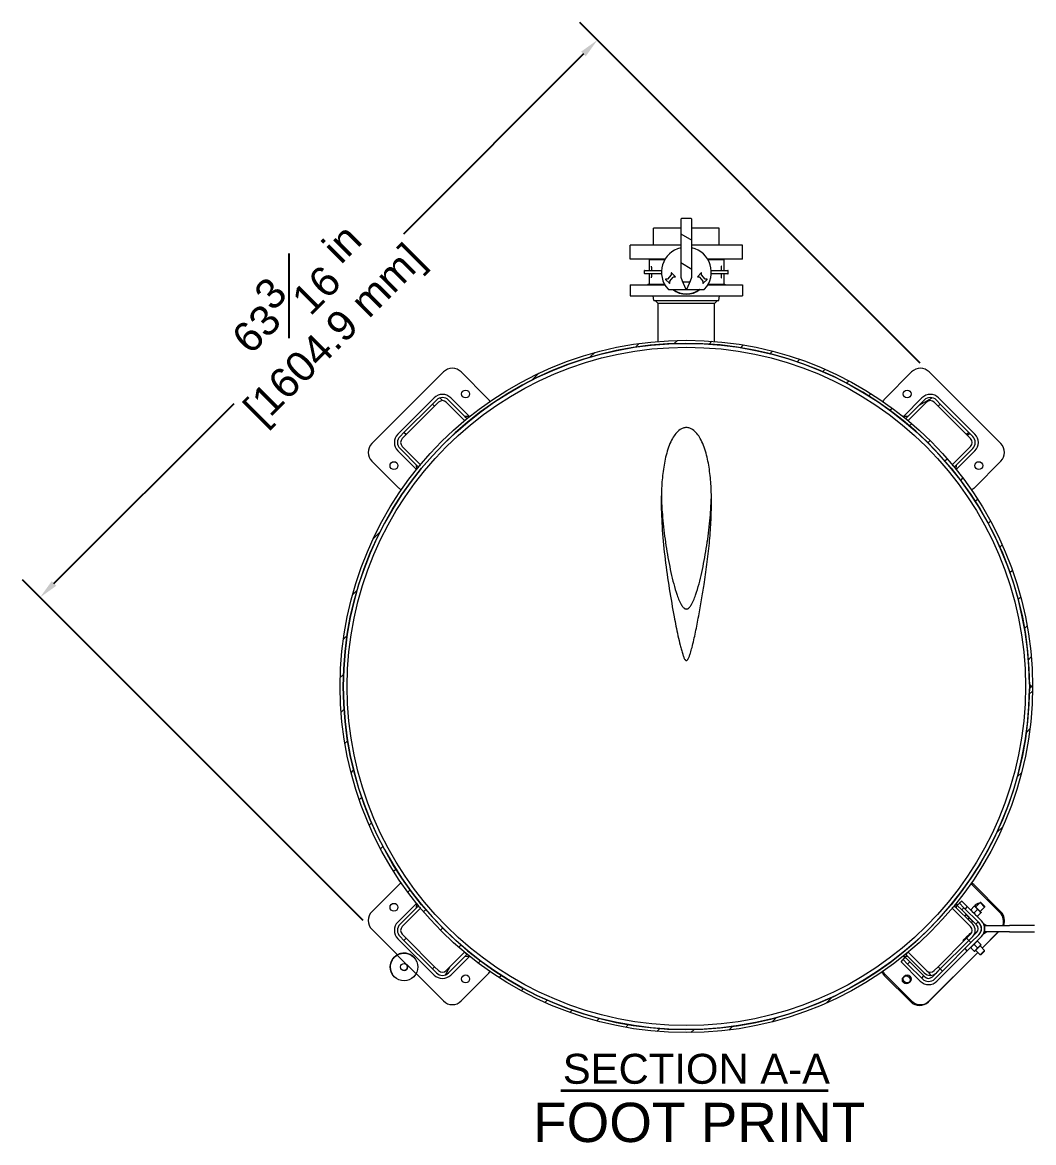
# Model space of a CAD drawing. Header units: inches. Extents: x 20 to 536, y 6 to 344.
# Drawn here: x 223.8 to 304.8, y 180.9 to 270.7 of the extents above; entities that cross this region are included whole.
import ezdxf

# ---------------------------------------------------------------- set-up
doc = ezdxf.new("R2010")
doc.units = ezdxf.units.IN
doc.header["$LTSCALE"] = 16
doc.header["$MEASUREMENT"] = 0
for name, color, linetype, lineweight in [('Dimension (ANSI)', 7, 'Continuous', 25), ('Hatch', 7, 'Continuous', 18), ('Symbol', 7, 'Continuous', 25), ('Visible', 7, 'Continuous', 18)]:
    doc.layers.add(name, color=color, linetype=linetype, lineweight=lineweight)
doc.styles.add('Standard D-E', font='arial.ttf')
doc.styles.add('Standard Large', font='arial.ttf')
doc.styles.add('Text Style242', font='arial.ttf')
doc.dimstyles.new('in [mm] D-E NeptuneBenson', dxfattribs={"dimscale": 16, "dimtxt": 0.15, "dimasz": 0.098425, "dimexe": 0.125, "dimexo": 0.063, "dimgap": 0.031496, "dimtad": 0, "dimtih": 1, "dimtoh": 1, "dimdec": 4, "dimrnd": 1e-08, "dimzin": 3, "dimdsep": 46, "dimlunit": 5, "dimtxsty": 'Standard D-E', "dimcen": 0.09, "dimdle": 0.393701, "dimclrd": 256, "dimclre": 256, "dimclrt": 256, "dimadec": 1, "dimazin": 1, "dimtfac": 1, "dimtofl": 0, "dimtmove": 0, "dimatfit": 3, "dimfxl": 1, "dimfrac": 1, "dimtolj": 1, "dimtzin": 4, "dimlwd": -1, "dimlwe": -1, "dimarcsym": 0})

# ---------------------------------------------------------------- blocks, each defined once
blk = doc.blocks.new('*D29')
at = {"layer": 'Defpoints', "color": 0, "transparency": 16777216}
for p in [(296.471, 242.647), (225.188, 224.571), (251.792, 197.967)]:
    blk.add_point(p, dxfattribs=at)
at = {"layer": 'Dimension (ANSI)', "transparency": 16777216}
for p, q in [((295.758, 243.359), (268.453, 270.664)), ((268.754, 268.137), (254.315, 253.698)), ((226.302, 225.684), (240.74, 240.123)), ((251.079, 198.68), (223.774, 225.985))]:
    blk.add_line(p, q, dxfattribs=at)
for points in [[(268.568, 268.322), (268.94, 267.951), (269.868, 269.25)], [(226.116, 225.87), (226.487, 225.499), (225.188, 224.571)]]:
    blk.add_solid(points, dxfattribs=at)
at = {"layer": 'Dimension (ANSI)', "transparency": 16777216, "char_height": 2.4, "attachment_point": 5, "rotation": 45, "style": 'Standard D-E'}
for s, insert in [('\\A1; 63{\\H1x;\\S3#16;} in', (245.423, 249.015)), ('\\A1;[1604.9 mm]', (248.972, 245.466))]:
    blk.add_mtext(s, dxfattribs=dict(at, insert=insert))

msp = doc.modelspace()

# ---------------------------------------------------------------- hatches: boundary and pattern name
at = {"layer": 'Hatch'}
h = msp.add_hatch(dxfattribs=at)
h.set_pattern_fill('ANSI31', color=256, scale=16, angle=105.0002, style=0)
edge = h.paths.add_edge_path()
edge.add_ellipse((276.61219, 254.81473), major_axis=(0, 0.12446), ratio=0.48209669, start_angle=0, end_angle=90)
edge.add_line((276.55219, 254.81473), (276.55219, 250.25773))
edge.add_ellipse((276.59219, 250.25773), major_axis=(0, -0.04), ratio=1, start_angle=270, end_angle=293.025492)
edge.add_line((276.55538, 250.24209), (276.67815, 249.95321))
edge.add_ellipse((276.71496, 249.96886), major_axis=(0.03743, -0.08806), ratio=0.41802966, start_angle=270, end_angle=349.9257988)
edge.add_line((276.74537, 249.87941), (277.25901, 249.87941))
edge.add_ellipse((277.28942, 249.96886), major_axis=(-0.03743, -0.08806), ratio=0.41802966, start_angle=10.0742012, end_angle=90)
edge.add_line((277.32623, 249.95321), (277.449, 250.24209))
edge.add_ellipse((277.41219, 250.25773), major_axis=(0.01565, 0.03681), ratio=1, start_angle=270, end_angle=293.025492)
edge.add_line((277.45219, 250.25773), (277.45219, 254.81473))
edge.add_ellipse((277.39219, 254.81473), major_axis=(0, 0.12446), ratio=0.48209669, start_angle=270, end_angle=360)
edge.add_line((277.39219, 254.93919), (276.61219, 254.93919))
h = msp.add_hatch(dxfattribs=at)
h.set_pattern_fill('ANSI31', color=256, scale=16, style=0)
edge = h.paths.add_edge_path()
edge.add_spline(control_points=[(304.50356, 217.62512), (304.53547, 217.59379), (304.5673, 217.56237), (304.63085, 217.49932), (304.66258, 217.46768), (304.69421, 217.43597)], knot_values=[-0.68216034, -0.68216034, -0.68216034, -0.68216034, -0.34137341, -0.34137341, 0, 0, 0, 0], degree=3, periodic=0)
edge.add_line((304.69421, 217.43597), (304.75421, 217.43597))
edge.add_ellipse((277.00219, 217.43596), major_axis=(0, 27.75202), ratio=1, start_angle=270, end_angle=308.7969739)
edge.add_ellipse((277.00219, 217.43596), major_axis=(-17.38838, 21.62912), ratio=1, start_angle=270, end_angle=270.5161423)
edge.add_ellipse((277.00219, 217.43596), major_axis=(-17.58252, 21.47161), ratio=1, start_angle=270, end_angle=281.3737575)
edge.add_ellipse((277.00219, 217.43596), major_axis=(-21.47161, 17.58252), ratio=1, start_angle=270, end_angle=270.5161423)
edge.add_ellipse((277.00219, 217.43596), major_axis=(-21.62912, 17.38838), ratio=1, start_angle=270, end_angle=347.5939579)
edge.add_ellipse((277.00219, 217.43596), major_axis=(-21.62912, -17.38838), ratio=1, start_angle=270, end_angle=270.5161423)
edge.add_ellipse((277.00219, 217.43596), major_axis=(-21.47161, -17.58252), ratio=1, start_angle=270, end_angle=281.3737575)
edge.add_ellipse((277.00219, 217.43596), major_axis=(-17.58252, -21.47161), ratio=1, start_angle=270, end_angle=270.5161423)
edge.add_ellipse((277.00219, 217.43596), major_axis=(-17.38838, -21.62912), ratio=1, start_angle=270, end_angle=347.5939579)
edge.add_ellipse((277.00219, 217.43596), major_axis=(17.38838, -21.62912), ratio=1, start_angle=270, end_angle=270.5161423)
edge.add_ellipse((277.00219, 217.43596), major_axis=(17.58252, -21.47161), ratio=1, start_angle=270, end_angle=281.3737575)
edge.add_ellipse((277.00219, 217.43596), major_axis=(21.47161, -17.58252), ratio=1, start_angle=270, end_angle=270.5161423)
edge.add_ellipse((277.00219, 217.43596), major_axis=(21.62912, -17.38838), ratio=1, start_angle=270, end_angle=347.5939579)
edge.add_ellipse((277.00219, 217.43596), major_axis=(21.62912, 17.38838), ratio=1, start_angle=270, end_angle=270.5161423)
edge.add_ellipse((277.00219, 217.43596), major_axis=(21.47161, 17.58252), ratio=1, start_angle=270, end_angle=281.3737575)
edge.add_ellipse((277.00219, 217.43596), major_axis=(17.58252, 21.47161), ratio=1, start_angle=270, end_angle=270.5161423)
edge.add_ellipse((277.00219, 217.43596), major_axis=(17.38838, 21.62912), ratio=1, start_angle=270, end_angle=308.7969739)
edge.add_line((304.75421, 217.43596), (304.69421, 217.43596))
edge.add_spline(control_points=[(304.69421, 217.43596), (304.66258, 217.40424), (304.63085, 217.37261), (304.5673, 217.30956), (304.53547, 217.27814), (304.50356, 217.24681)], knot_values=[-0.68216032, -0.68216032, -0.68216032, -0.68216032, -0.34078692, -0.34078692, 0, 0, 0, 0], degree=3, periodic=0)
edge.add_ellipse((277.00219, 217.43596), major_axis=(-0.18916, -27.50137), ratio=1, start_angle=90.7881646, end_angle=450, ccw=False)
h = msp.add_hatch(dxfattribs=at)
h.set_pattern_fill('ANSI31', color=256, scale=16, angle=90.0002, style=0)
edge = h.paths.add_edge_path()
edge.add_line((254.36212, 237.79541), (254.04579, 237.47908))
edge.add_ellipse((254.53369, 236.99118), major_axis=(-0.4879, -0.4879), ratio=1, start_angle=270, end_angle=360)
edge.add_line((254.04579, 236.50328), (255.35381, 235.19526))
edge.add_line((255.35381, 235.19526), (255.51379, 235.03528))
edge.add_line((255.51379, 235.03528), (255.69056, 235.21206))
edge.add_line((255.69056, 235.21206), (254.22257, 236.68005))
edge.add_ellipse((254.53369, 236.99118), major_axis=(-0.31113, 0.31113), ratio=1, start_angle=0, end_angle=90, ccw=False)
edge.add_line((254.22257, 237.30231), (254.53889, 237.61863))
edge.add_line((254.53889, 237.61863), (254.36212, 237.79541))
edge = h.paths.add_edge_path()
edge.add_line((259.2261, 238.74759), (259.40287, 238.92437))
edge.add_line((259.40287, 238.92437), (259.24289, 239.08435))
edge.add_line((259.24289, 239.08435), (257.93488, 240.39236))
edge.add_ellipse((257.44697, 239.90446), major_axis=(-0.4879, 0.4879), ratio=1, start_angle=270, end_angle=360)
edge.add_line((256.95907, 240.39236), (256.64274, 240.07604))
edge.add_line((256.64274, 240.07604), (256.81952, 239.89926))
edge.add_line((256.81952, 239.89926), (257.13585, 240.21559))
edge.add_ellipse((257.44697, 239.90446), major_axis=(0.31113, 0.31113), ratio=1, start_angle=0, end_angle=90, ccw=False)
edge.add_line((257.7581, 240.21559), (259.2261, 238.74759))
h = msp.add_hatch(dxfattribs=at)
h.set_pattern_fill('ANSI31', color=256, scale=16, angle=-15, style=0)
edge = h.paths.add_edge_path()
edge.add_line((297.36164, 240.07604), (297.04531, 240.39236))
edge.add_ellipse((296.55741, 239.90446), major_axis=(-0.4879, 0.4879), ratio=1, start_angle=270, end_angle=360)
edge.add_line((296.0695, 240.39236), (294.76149, 239.08435))
edge.add_line((294.76149, 239.08435), (294.60151, 238.92437))
edge.add_line((294.60151, 238.92437), (294.77828, 238.74759))
edge.add_line((294.77828, 238.74759), (296.24628, 240.21559))
edge.add_ellipse((296.55741, 239.90446), major_axis=(0.31113, 0.31113), ratio=1, start_angle=0, end_angle=90, ccw=False)
edge.add_line((296.86853, 240.21559), (297.18486, 239.89926))
edge.add_line((297.18486, 239.89926), (297.36164, 240.07604))
edge = h.paths.add_edge_path()
edge.add_line((298.31382, 235.21206), (298.49059, 235.03528))
edge.add_line((298.49059, 235.03528), (298.65057, 235.19526))
edge.add_line((298.65057, 235.19526), (299.95859, 236.50328))
edge.add_ellipse((299.47069, 236.99118), major_axis=(0.4879, 0.4879), ratio=1, start_angle=270, end_angle=360)
edge.add_line((299.95859, 237.47908), (299.64226, 237.79541))
edge.add_line((299.64226, 237.79541), (299.46549, 237.61863))
edge.add_line((299.46549, 237.61863), (299.78181, 237.30231))
edge.add_ellipse((299.47069, 236.99118), major_axis=(0.31113, -0.31113), ratio=1, start_angle=0, end_angle=90, ccw=False)
edge.add_line((299.78181, 236.68005), (298.31382, 235.21206))
h = msp.add_hatch(dxfattribs=at)
h.set_pattern_fill('ANSI31', color=256, scale=16, angle=75.0002, style=0)
edge = h.paths.add_edge_path()
edge.add_line((298.63131, 234.82435), (298.65057, 235.19526))
edge.add_line((298.65057, 235.19526), (298.49059, 235.03528))
edge.add_line((298.49059, 235.03528), (298.4738, 235.01848))
edge.add_ellipse((277.00219, 217.43596), major_axis=(17.58252, -21.47161), ratio=1, start_angle=89.4838577, end_angle=90, ccw=False)
edge = h.paths.add_edge_path()
edge.add_line((255.35381, 199.67667), (255.51379, 199.83665))
edge.add_line((255.51379, 199.83665), (255.53058, 199.85344))
edge.add_ellipse((277.00219, 217.43596), major_axis=(-17.58252, 21.47161), ratio=1, start_angle=89.4838577, end_angle=90, ccw=False)
edge.add_line((255.37307, 200.04758), (255.35381, 199.67667))
edge = h.paths.add_edge_path()
edge.add_line((259.61381, 239.06509), (259.24289, 239.08435))
edge.add_line((259.24289, 239.08435), (259.40287, 238.92437))
edge.add_line((259.40287, 238.92437), (259.41967, 238.90757))
edge.add_ellipse((277.00219, 217.43596), major_axis=(21.47161, 17.58252), ratio=1, start_angle=89.4838577, end_angle=90, ccw=False)
edge = h.paths.add_edge_path()
edge.add_line((259.41967, 195.96436), (259.40287, 195.94756))
edge.add_line((259.40287, 195.94756), (259.24289, 195.78758))
edge.add_line((259.24289, 195.78758), (259.61381, 195.80684))
edge.add_ellipse((277.00219, 217.43596), major_axis=(-21.62912, 17.38838), ratio=1, start_angle=89.4838577, end_angle=90, ccw=False)
edge = h.paths.add_edge_path()
edge.add_ellipse((277.00219, 217.43596), major_axis=(17.38838, 21.62912), ratio=1, start_angle=89.4838577, end_angle=90)
edge.add_line((255.37307, 234.82435), (255.35381, 235.19526))
edge.add_line((255.35381, 235.19526), (255.51379, 235.03528))
edge.add_line((255.51379, 235.03528), (255.53058, 235.01848))
edge = h.paths.add_edge_path()
edge.add_line((298.4738, 199.85344), (298.49059, 199.83665))
edge.add_line((298.49059, 199.83665), (298.65057, 199.67667))
edge.add_line((298.65057, 199.67667), (298.63131, 200.04758))
edge.add_ellipse((277.00219, 217.43596), major_axis=(-17.38838, -21.62912), ratio=1, start_angle=89.4838577, end_angle=90, ccw=False)
edge = h.paths.add_edge_path()
edge.add_line((294.39057, 195.80684), (294.76149, 195.78758))
edge.add_line((294.76149, 195.78758), (294.60151, 195.94756))
edge.add_line((294.60151, 195.94756), (294.58471, 195.96436))
edge.add_ellipse((277.00219, 217.43596), major_axis=(-21.47161, -17.58252), ratio=1, start_angle=89.4838577, end_angle=90, ccw=False)
edge = h.paths.add_edge_path()
edge.add_line((294.58471, 238.90757), (294.60151, 238.92437))
edge.add_line((294.60151, 238.92437), (294.76149, 239.08435))
edge.add_line((294.76149, 239.08435), (294.39057, 239.06509))
edge.add_ellipse((277.00219, 217.43596), major_axis=(21.62912, -17.38838), ratio=1, start_angle=89.4838577, end_angle=90, ccw=False)
h = msp.add_hatch(dxfattribs=at)
h.set_pattern_fill('ANSI31', color=256, scale=16, angle=15, style=0)
edge = h.paths.add_edge_path()
edge.add_line((256.64274, 194.79589), (256.95907, 194.47956))
edge.add_ellipse((257.44697, 194.96747), major_axis=(0.4879, -0.4879), ratio=1, start_angle=270, end_angle=360)
edge.add_line((257.93488, 194.47956), (259.24289, 195.78758))
edge.add_line((259.24289, 195.78758), (259.40287, 195.94756))
edge.add_line((259.40287, 195.94756), (259.2261, 196.12434))
edge.add_line((259.2261, 196.12434), (257.7581, 194.65634))
edge.add_ellipse((257.44697, 194.96747), major_axis=(-0.31113, -0.31113), ratio=1, start_angle=0, end_angle=90, ccw=False)
edge.add_line((257.13585, 194.65634), (256.81952, 194.97267))
edge.add_line((256.81952, 194.97267), (256.64274, 194.79589))
edge = h.paths.add_edge_path()
edge.add_line((255.69056, 199.65987), (255.51379, 199.83665))
edge.add_line((255.51379, 199.83665), (255.35381, 199.67667))
edge.add_line((255.35381, 199.67667), (254.04579, 198.36865))
edge.add_ellipse((254.53369, 197.88075), major_axis=(-0.4879, -0.4879), ratio=1, start_angle=270, end_angle=360)
edge.add_line((254.04579, 197.39284), (254.36212, 197.07652))
edge.add_line((254.36212, 197.07652), (254.53889, 197.25329))
edge.add_line((254.53889, 197.25329), (254.22257, 197.56962))
edge.add_ellipse((254.53369, 197.88075), major_axis=(-0.31113, 0.31113), ratio=1, start_angle=0, end_angle=90, ccw=False)
edge.add_line((254.22257, 198.19187), (255.69056, 199.65987))
h = msp.add_hatch(dxfattribs=at)
h.set_pattern_fill('ANSI31', color=256, scale=16, angle=75.0002, style=0)
edge = h.paths.add_edge_path()
edge.add_line((299.64226, 197.07652), (299.95859, 197.39284))
edge.add_ellipse((299.47069, 197.88075), major_axis=(0.4879, 0.4879), ratio=1, start_angle=270, end_angle=360)
edge.add_line((299.95859, 198.36865), (298.65057, 199.67667))
edge.add_line((298.65057, 199.67667), (298.49059, 199.83665))
edge.add_line((298.49059, 199.83665), (298.31382, 199.65987))
edge.add_line((298.31382, 199.65987), (299.78181, 198.19187))
edge.add_ellipse((299.47069, 197.88075), major_axis=(0.31113, -0.31113), ratio=1, start_angle=0, end_angle=90, ccw=False)
edge.add_line((299.78181, 197.56962), (299.46549, 197.25329))
edge.add_line((299.46549, 197.25329), (299.64226, 197.07652))
edge = h.paths.add_edge_path()
edge.add_line((294.77828, 196.12434), (294.60151, 195.94756))
edge.add_line((294.60151, 195.94756), (294.76149, 195.78758))
edge.add_line((294.76149, 195.78758), (296.0695, 194.47956))
edge.add_ellipse((296.55741, 194.96747), major_axis=(0.4879, -0.4879), ratio=1, start_angle=270, end_angle=360)
edge.add_line((297.04531, 194.47956), (297.36164, 194.79589))
edge.add_line((297.36164, 194.79589), (297.18486, 194.97267))
edge.add_line((297.18486, 194.97267), (296.86853, 194.65634))
edge.add_ellipse((296.55741, 194.96747), major_axis=(-0.31113, -0.31113), ratio=1, start_angle=0, end_angle=90, ccw=False)
edge.add_line((296.24628, 194.65634), (294.77828, 196.12434))
h = msp.add_hatch(dxfattribs=at)
h.set_pattern_fill('ANSI31', color=256, scale=16, style=0)
edge = h.paths.add_edge_path()
edge.add_line((296.11072, 194.16723), (294.91804, 195.35991))
edge.add_line((294.91804, 195.35991), (294.74126, 195.18313))
edge.add_line((294.74126, 195.18313), (295.93395, 193.99045))
edge.add_ellipse((296.42185, 194.47836), major_axis=(0.4879, -0.4879), ratio=1, start_angle=270, end_angle=360)
edge.add_line((296.90975, 193.99045), (297.53841, 194.61911))
edge.add_line((297.53841, 194.61911), (297.36164, 194.79589))
edge.add_line((297.36164, 194.79589), (297.04531, 194.47956))
edge.add_line((297.04531, 194.47956), (296.73298, 194.16723))
edge.add_ellipse((296.42185, 194.47836), major_axis=(-0.31113, -0.31113), ratio=1, start_angle=0, end_angle=90, ccw=False)
edge = h.paths.add_edge_path()
edge.add_line((299.81904, 196.89974), (300.4477, 197.5284))
edge.add_ellipse((299.9598, 198.0163), major_axis=(0.4879, 0.4879), ratio=1, start_angle=270, end_angle=360)
edge.add_line((300.4477, 198.50421), (299.25502, 199.69689))
edge.add_line((299.25502, 199.69689), (299.07824, 199.52011))
edge.add_line((299.07824, 199.52011), (300.27092, 198.32743))
edge.add_ellipse((299.9598, 198.0163), major_axis=(0.31113, -0.31113), ratio=1, start_angle=0, end_angle=90, ccw=False)
edge.add_line((300.27092, 197.70518), (299.95859, 197.39284))
edge.add_line((299.95859, 197.39284), (299.64226, 197.07652))
edge.add_line((299.64226, 197.07652), (299.81904, 196.89974))
h = msp.add_hatch(dxfattribs=at)
h.set_pattern_fill('ANSI31', color=256, scale=16, angle=90.0002, style=0)
edge = h.paths.add_edge_path()
edge.add_ellipse((254.37009, 194.94722), major_axis=(0.78332, -0.78332), ratio=0.99999983, start_angle=0, end_angle=360)
edge = h.paths.add_edge_path(flags=0)
edge.add_ellipse((254.37009, 194.94722), major_axis=(0.19887, -0.19887), ratio=0.99999983, start_angle=0, end_angle=360)

# ---------------------------------------------------------------- linework, layer by layer
at = {"layer": 'Symbol', "lineweight": 35}
msp.add_line((266.9386, 185.05343), (288.3758, 185.05343), dxfattribs=at)
at = {"layer": 'Visible', "linetype": 'Continuous', "lineweight": 18}
for p, q in [((276.55219, 254.17321), (274.37719, 254.17321)), ((274.37719, 252.79821), (274.37719, 254.17321)), ((279.62719, 254.17321), (277.45219, 254.17321)), ((279.62719, 252.79821), (279.62719, 254.17321)), ((276.55219, 252.79821), (272.50219, 252.79821)), ((272.50219, 251.67321), (272.50219, 252.79821)), ((281.50219, 252.79821), (277.45219, 252.79821)), ((281.50219, 251.67321), (281.50219, 252.79821)), ((275.28399, 251.67321), (272.50219, 251.67321)), ((281.50219, 251.67321), (278.72039, 251.67321)), ((274.75219, 248.12596), (274.50219, 248.37596)), ((277.00219, 248.12596), (274.75219, 248.12596)), ((279.25219, 248.12596), (277.00219, 248.12596)), ((279.25219, 248.12596), (279.50219, 248.37596)), ((253.86901, 237.65586), (256.78229, 240.56914)), ((254.36212, 237.79541), (256.64274, 240.07604)), ((256.81952, 239.89926), (254.53889, 237.61863)), ((256.95907, 240.39236), (256.64274, 240.07604)), ((256.64274, 240.07604), (256.81952, 239.89926)), ((256.81952, 239.89926), (257.13585, 240.21559)), ((257.7581, 240.21559), (259.2261, 238.74759)), ((259.40287, 238.92437), (257.93488, 240.39236)), ((258.11165, 240.56914), (259.57965, 239.10114)), ((294.42473, 239.10114), (295.89273, 240.56914)), ((296.0695, 240.39236), (294.60151, 238.92437)), ((294.77828, 238.74759), (296.24628, 240.21559)), ((296.86853, 240.21559), (297.18486, 239.89926)), ((297.36164, 240.07604), (297.04531, 240.39236)), ((297.18486, 239.89926), (297.36164, 240.07604)), ((299.46549, 237.61863), (297.18486, 239.89926)), ((297.22209, 240.56914), (300.13537, 237.65586)), ((297.36164, 240.07604), (299.64226, 237.79541)), ((259.2261, 238.74759), (259.40287, 238.92437)), ((259.61381, 239.06509), (259.24289, 239.08435)), ((259.24289, 239.08435), (259.41967, 238.90757)), ((259.54706, 239.06855), (259.57965, 239.10114)), ((294.76149, 239.08435), (294.39057, 239.06509)), ((294.45732, 239.06855), (294.42473, 239.10114)), ((294.58471, 238.90757), (294.76149, 239.08435)), ((294.60151, 238.92437), (294.77828, 238.74759)), ((254.36212, 237.79541), (254.04579, 237.47908)), ((254.22257, 237.30231), (254.53889, 237.61863)), ((254.53889, 237.61863), (254.36212, 237.79541)), ((299.64226, 237.79541), (299.46549, 237.61863)), ((299.46549, 237.61863), (299.78181, 237.30231)), ((299.95859, 237.47908), (299.64226, 237.79541)), ((255.33701, 234.8585), (253.86901, 236.3265)), ((254.04579, 236.50328), (255.51379, 235.03528)), ((255.69056, 235.21206), (254.22257, 236.68005)), ((299.78181, 236.68005), (298.31382, 235.21206)), ((298.49059, 235.03528), (299.95859, 236.50328)), ((300.13537, 236.3265), (298.66737, 234.8585)), ((255.3696, 234.89109), (255.33701, 234.8585)), ((255.53058, 235.01848), (255.35381, 235.19526)), ((255.35381, 235.19526), (255.37307, 234.82435)), ((255.51379, 235.03528), (255.69056, 235.21206)), ((298.31382, 235.21206), (298.49059, 235.03528)), ((298.65057, 235.19526), (298.4738, 235.01848)), ((298.63131, 234.82435), (298.65057, 235.19526)), ((298.63478, 234.89109), (298.66737, 234.8585)), ((304.50219, 217.43597), (304.69421, 217.43597)), ((304.69421, 217.43596), (304.50219, 217.43596)), ((304.69421, 217.43597), (304.75421, 217.43597)), ((304.75421, 217.43596), (304.69421, 217.43596)), ((251.79153, 199.38123), (253.91285, 201.50255)), ((300.02102, 201.42922), (302.14234, 199.3079)), ((253.86901, 198.54543), (255.33701, 200.01343)), ((255.51379, 199.83665), (254.04579, 198.36865)), ((254.22257, 198.19187), (255.69056, 199.65987)), ((255.3696, 199.98083), (255.33701, 200.01343)), ((255.37307, 200.04758), (255.35381, 199.67667)), ((255.35381, 199.67667), (255.53058, 199.85344)), ((255.69056, 199.65987), (255.51379, 199.83665)), ((298.49059, 199.83665), (298.31382, 199.65987)), ((298.31382, 199.65987), (299.78181, 198.19187)), ((298.4738, 199.85344), (298.65057, 199.67667)), ((299.95859, 198.36865), (298.49059, 199.83665)), ((298.65057, 199.67667), (298.63131, 200.04758)), ((298.63478, 199.98083), (298.66737, 200.01343)), ((298.66737, 200.01343), (298.76591, 199.91489)), ((298.72469, 199.87367), (298.90147, 200.05044)), ((299.07824, 199.52011), (298.72469, 199.87367)), ((299.07824, 200.22722), (298.90147, 200.05044)), ((299.25502, 199.69689), (298.90147, 200.05044)), ((299.52139, 199.78407), (299.07824, 200.22722)), ((299.25502, 199.69689), (299.07824, 199.52011)), ((299.07824, 199.52011), (300.27092, 198.32743)), ((300.4477, 198.50421), (299.25502, 199.69689)), ((299.52139, 199.78407), (299.34461, 199.60729)), ((300.65276, 198.6527), (299.52139, 199.78407)), ((300.07966, 199.81201), (299.81024, 199.54259)), ((300.34482, 199.54684), (300.0754, 199.27742)), ((300.23592, 199.70311), (300.10334, 199.83569)), ((300.19173, 199.7473), (300.54868, 200.10425)), ((300.50109, 199.43794), (300.23592, 199.70311)), ((300.63367, 199.30536), (300.50109, 199.43794)), ((300.54528, 199.39375), (300.90223, 199.7507)), ((300.61542, 200.10426), (300.54868, 200.10425)), ((300.90223, 199.7507), (300.54868, 200.10425)), ((300.61542, 200.10426), (300.90224, 199.81744)), ((300.90224, 199.81744), (300.90223, 199.7507)), ((299.41532, 199.14767), (299.29745, 199.0298)), ((299.41532, 199.14767), (299.433, 199.16535)), ((299.41532, 199.14767), (299.5479, 199.01509)), ((299.5479, 199.01509), (299.68049, 198.88251)), ((299.68049, 198.88251), (299.56261, 198.76463)), ((299.68049, 198.88251), (299.81307, 198.74992)), ((299.81307, 198.74992), (299.94565, 198.61734)), ((299.94565, 198.61734), (299.82778, 198.49947)), ((299.94565, 198.61734), (299.96333, 198.63502)), ((300.60999, 199.28168), (300.34057, 199.01226)), ((300.4477, 198.50421), (300.47599, 198.47592)), ((253.8389, 195.91965), (251.79153, 197.96701)), ((254.53889, 197.25329), (254.22257, 197.56962)), ((299.69164, 197.58269), (299.45495, 197.346)), ((299.78181, 197.56962), (299.46549, 197.25329)), ((300.27092, 197.70518), (299.64226, 197.07652)), ((299.73493, 197.62598), (299.69164, 197.58269)), ((299.73493, 197.62598), (299.78525, 197.63947)), ((299.82379, 197.61822), (299.79916, 197.64284)), ((300.47599, 197.55668), (300.4477, 197.5284)), ((302.01497, 197.7663), (300.7164, 196.46774)), ((300.81038, 198.44002), (301.06845, 198.2663)), ((300.81038, 197.59259), (301.06845, 197.7663)), ((301.06845, 198.2663), (300.88095, 198.2663)), ((300.88095, 197.7663), (301.06845, 197.7663)), ((300.91637, 198.2663), (302.91637, 198.2663)), ((300.91637, 198.2663), (300.91637, 197.7663)), ((302.91637, 197.7663), (300.91637, 197.7663)), ((304.91637, 198.2663), (302.91637, 198.2663)), ((302.91637, 197.7663), (304.91637, 197.7663)), ((256.78229, 194.30279), (253.86901, 197.21607)), ((254.04579, 197.39284), (254.36212, 197.07652)), ((254.36212, 197.07652), (254.53889, 197.25329)), ((256.64274, 194.79589), (254.36212, 197.07652)), ((254.53889, 197.25329), (256.81952, 194.97267)), ((297.18486, 194.97267), (299.46549, 197.25329)), ((299.64226, 197.07652), (297.36164, 194.79589)), ((297.36164, 194.79589), (299.64226, 197.07652)), ((299.81904, 196.89974), (297.53841, 194.61911)), ((299.21568, 197.00349), (299.18775, 197.03143)), ((299.2046, 197.09565), (299.19112, 197.04534)), ((299.23308, 197.12413), (299.2046, 197.09565)), ((299.45495, 197.346), (299.23308, 197.12413)), ((299.35372, 197.14152), (299.32578, 197.16946)), ((299.46549, 197.25329), (299.64226, 197.07652)), ((299.52139, 196.24854), (300.65276, 197.37991)), ((299.65942, 197.44723), (299.63148, 197.47517)), ((299.64226, 197.07652), (299.95859, 197.39284)), ((299.64226, 197.07652), (299.81904, 196.89974)), ((299.81904, 196.89974), (300.4477, 197.5284)), ((299.96331, 197.39761), (299.96333, 197.39759)), ((300.34482, 196.48577), (300.0754, 196.75518)), ((300.60999, 196.75093), (300.34057, 197.02035)), ((300.50109, 196.59467), (300.63367, 196.72725)), ((259.2261, 196.12434), (257.7581, 194.65634)), ((257.93488, 194.47956), (259.40287, 195.94756)), ((259.57965, 195.77078), (258.11165, 194.30279)), ((259.40287, 195.94756), (259.2261, 196.12434)), ((259.41967, 195.96436), (259.24289, 195.78758)), ((259.24289, 195.78758), (259.61381, 195.80684)), ((259.54706, 195.80338), (259.57965, 195.77078)), ((294.39057, 195.80684), (294.76149, 195.78758)), ((294.45732, 195.80338), (294.42473, 195.77078)), ((294.52327, 195.67225), (294.42473, 195.77078)), ((294.76149, 195.78758), (294.58471, 195.96436)), ((294.77828, 196.12434), (294.60151, 195.94756)), ((294.60151, 195.94756), (296.0695, 194.47956)), ((296.24628, 194.65634), (294.77828, 196.12434)), ((300.36285, 196.11419), (296.40064, 192.15198)), ((297.08653, 193.81368), (299.52139, 196.24854)), ((299.52139, 196.24854), (299.34461, 196.42531)), ((300.07966, 196.2206), (299.81024, 196.49002)), ((300.10334, 196.19692), (300.23592, 196.3295)), ((300.19173, 196.28531), (300.54868, 195.92835)), ((300.23592, 196.3295), (300.50109, 196.59467)), ((300.54528, 196.63886), (300.90223, 196.28191)), ((300.54868, 195.92835), (300.90223, 196.28191)), ((300.61542, 195.92835), (300.54868, 195.92835)), ((300.90224, 196.21517), (300.61542, 195.92835)), ((300.90224, 196.21517), (300.90223, 196.28191)), ((255.15341, 195.73054), (255.15321, 195.73074)), ((256.81952, 194.97267), (256.64274, 194.79589)), ((257.13585, 194.65634), (256.81952, 194.97267)), ((294.21093, 195.35991), (294.38771, 195.53669)), ((294.21093, 195.35991), (295.75717, 193.81368)), ((294.56449, 195.71347), (294.38771, 195.53669)), ((294.38771, 195.53669), (294.74126, 195.18313)), ((294.56449, 195.71347), (294.91804, 195.35991)), ((294.91804, 195.35991), (294.74126, 195.18313)), ((294.74126, 195.18313), (295.93395, 193.99045)), ((296.11072, 194.16723), (294.91804, 195.35991)), ((297.18486, 194.97267), (296.86853, 194.65634)), ((297.36164, 194.79589), (297.18486, 194.97267)), ((253.58677, 194.16391), (253.58657, 194.16411)), ((257.53324, 192.22531), (255.34232, 194.41623)), ((256.64274, 194.79589), (256.95907, 194.47956)), ((261.06877, 194.34663), (258.94745, 192.22531)), ((294.98642, 192.15198), (292.8651, 194.2733)), ((297.36164, 194.79589), (296.73298, 194.16723)), ((296.90975, 193.99045), (297.53841, 194.61911)), ((297.04531, 194.47956), (297.36164, 194.79589)), ((297.53841, 194.61911), (297.36164, 194.79589))]:
    msp.add_line(p, q, dxfattribs=at)
at = {"layer": 'Visible'}
for p, q in [((276.55219, 254.81473), (276.55219, 250.25773)), ((277.39219, 254.93919), (276.61219, 254.93919)), ((277.45219, 250.25773), (277.45219, 254.81473)), ((274.04943, 251.67321), (274.01006, 251.63384)), ((275.26114, 251.63384), (274.01006, 251.63384)), ((274.01006, 251.63384), (274.01006, 250.78738)), ((279.99432, 251.63384), (278.74324, 251.63384)), ((279.95495, 251.67321), (279.99432, 251.63384)), ((279.99432, 251.63384), (279.99432, 250.78738)), ((273.65724, 250.53148), (273.65724, 250.7677)), ((273.67693, 250.78738), (273.926, 250.78738)), ((273.926, 250.78738), (275.00694, 250.78738)), ((274.22355, 250.78738), (274.22355, 250.97524)), ((275.78813, 250.58124), (275.78813, 250.43097)), ((276.1192, 250.27432), (275.8052, 250.58831)), ((278.19918, 250.58831), (277.88518, 250.27432)), ((278.21625, 250.43097), (278.21625, 250.58124)), ((278.99744, 250.78738), (280.07838, 250.78738)), ((279.78083, 250.97524), (279.78083, 250.78738)), ((280.07838, 250.78738), (280.32746, 250.78738)), ((280.34714, 250.53148), (280.34714, 250.7677)), ((272.50219, 249.62596), (275.28399, 249.62596)), ((272.50219, 249.62596), (272.50219, 248.74596)), ((273.926, 250.51179), (273.67693, 250.51179)), ((273.90719, 249.68596), (275.24964, 249.68596)), ((273.90719, 249.68596), (273.90719, 249.62596)), ((275.00694, 250.51179), (273.926, 250.51179)), ((274.01006, 250.51179), (274.01006, 249.68596)), ((274.22355, 250.32393), (274.22355, 250.51179)), ((275.3386, 250.06496), (275.6526, 249.75097)), ((275.4949, 250.08203), (275.34567, 250.08203)), ((275.7858, 250.42456), (275.50257, 250.08562)), ((275.66967, 249.75804), (275.66967, 249.90831)), ((275.672, 249.91472), (275.95523, 250.25366)), ((275.9629, 250.25725), (276.11213, 250.25725)), ((276.55538, 250.24209), (276.67815, 249.95321)), ((276.67815, 249.95321), (276.94583, 249.32338)), ((276.74537, 249.87941), (277.25901, 249.87941)), ((277.05855, 249.32338), (277.32623, 249.95321)), ((277.32623, 249.95321), (277.449, 250.24209)), ((277.89225, 250.25725), (278.04148, 250.25725)), ((278.04915, 250.25366), (278.33238, 249.91472)), ((278.50181, 250.08562), (278.21858, 250.42456)), ((278.33471, 249.90831), (278.33471, 249.75804)), ((278.35178, 249.75097), (278.66578, 250.06496)), ((278.65871, 250.08203), (278.50948, 250.08203)), ((278.72039, 249.62596), (281.50219, 249.62596)), ((278.75474, 249.68596), (280.09719, 249.68596)), ((280.07838, 250.51179), (278.99744, 250.51179)), ((279.78083, 250.51179), (279.78083, 250.32393)), ((279.99432, 250.51179), (279.99432, 249.68596)), ((280.32746, 250.51179), (280.07838, 250.51179)), ((280.09719, 249.68596), (280.09719, 249.62596)), ((281.50219, 249.62596), (281.50219, 248.74596)), ((272.50219, 248.74596), (281.50219, 248.74596)), ((274.39262, 248.37596), (274.34719, 248.74596)), ((275.62742, 249.24959), (276.9875, 249.24959)), ((276.95169, 249.30959), (276.94583, 249.32338)), ((276.9661, 249.27567), (276.95169, 249.30959)), ((276.9875, 249.24959), (278.37696, 249.24959)), ((277.05269, 249.30959), (277.04272, 249.28612)), ((277.05855, 249.32338), (277.05269, 249.30959)), ((279.61176, 248.37596), (279.65719, 248.74596)), ((274.39262, 248.37596), (279.61176, 248.37596)), ((274.75219, 245.09663), (274.75219, 248.12596)), ((279.25219, 245.09663), (279.25219, 248.12596)), ((251.79153, 236.90491), (257.53324, 242.64662)), ((258.94745, 242.64662), (261.06877, 240.5253)), ((292.93561, 240.5253), (295.05693, 242.64662)), ((296.47114, 242.64662), (302.21285, 236.90491)), ((253.91285, 233.36938), (251.79153, 235.4907)), ((302.21285, 235.4907), (300.09153, 233.36938)), ((300.09153, 201.50255), (302.21285, 199.38123)), ((302.01214, 197.7663), (300.71499, 196.46915)), ((300.36143, 196.1156), (296.47114, 192.22531)), ((295.05693, 192.22531), (292.93561, 194.34663))]:
    msp.add_line(p, q, dxfattribs=at)
at = {"layer": 'Visible', "linetype": 'Continuous', "lineweight": 18}
for centre, radius in [((277.00219, 217.43596), 27.75202), ((277.00219, 217.43596), 27.5), ((277.00219, 217.43596), 27.19), ((253.5593, 199.73478), 0.315), ((254.37009, 194.94722), 0.28125), ((259.30101, 193.99307), 0.315), ((294.63287, 193.91974), 0.315)]:
    msp.add_circle(centre, radius, dxfattribs=at)
at = {"layer": 'Visible'}
for centre in [(259.30101, 240.87885), (294.70337, 240.87885), (253.5593, 235.13715), (300.44508, 235.13715), (294.70337, 193.99307)]:
    msp.add_circle(centre, 0.315, dxfattribs=at)
for centre, radius, start, end in [((277.00219, 250.64959), 2, 103.0028782, 222.843643), ((277.00219, 250.64959), 2, 317.156357, 76.9971218), ((273.67693, 250.7677), 0.01969, 90, 180), ((273.67693, 250.53148), 0.01969, 180, 270), ((275.79813, 250.58124), 0.01, 45, 180), ((278.20625, 250.58124), 0.01, 0, 135), ((280.32746, 250.7677), 0.01969, 0, 90), ((280.32746, 250.53148), 0.01969, 270, 0), ((275.34567, 250.07203), 0.01, 90, 225), ((275.4949, 250.09203), 0.01, 270, 320.1161043), ((275.65967, 249.75804), 0.01, 225, 0), ((275.67967, 249.90831), 0.01, 140.1161043, 180), ((275.77813, 250.43097), 0.01, 320.1161043, 0), ((275.9629, 250.24725), 0.01, 90, 140.1161043), ((276.11213, 250.26725), 0.01, 270, 45), ((276.59219, 250.25773), 0.04, 180, 203.025492), ((277.41219, 250.25773), 0.04, 336.974508, 0), ((277.89225, 250.26725), 0.01, 135, 270), ((278.04148, 250.24725), 0.01, 39.8838957, 90), ((278.22625, 250.43097), 0.01, 180, 219.8838957), ((278.32471, 249.90831), 0.01, 0, 39.8838957), ((278.34471, 249.75804), 0.01, 180, 315), ((278.50948, 250.09203), 0.01, 219.8838957, 270), ((278.65871, 250.07203), 0.01, 315, 90), ((275.62742, 249.37459), 0.125, 222.843643, 270), ((277.00219, 250.64959), 1.7715, 232.2126875, 307.7873125), ((275.93238, 249.18959), 0.06, 53.767952, 90), ((277.00219, 250.64959), 1.75, 233.767952, 306.232048), ((277.02132, 249.29914), 0.06, 220.9598097, 235.6823925), ((276.9875, 249.30959), 0.06, 270.2532086, 308.6432304), ((276.9875, 249.30959), 0.06, 308.6432304, 336.974508), ((278.072, 249.18959), 0.06, 90, 126.232048), ((278.37696, 249.37459), 0.125, 270, 317.156357), ((258.24035, 241.93951), 1, 45, 135), ((295.76403, 241.93951), 1, 45, 135), ((260.36167, 239.81819), 1, 27.6605795, 45), ((293.64271, 239.81819), 1, 135, 152.3394205), ((252.49864, 236.19781), 1, 135, 225), ((301.50574, 236.19781), 1, 315, 45), ((254.61996, 234.07649), 1, 225, 242.3394205), ((299.38442, 234.07649), 1, 297.6605795, 315), ((299.38442, 200.79544), 1, 45, 62.3394205), ((300.44508, 199.73478), 0.315, 81.6428702, 167.7254992), ((300.44508, 199.73478), 0.315, 307.0861418, 322.9138582), ((301.50574, 198.67412), 1, 335.9322273, 45), ((293.64271, 195.05373), 1, 207.6605795, 225), ((295.76403, 192.93241), 1, 225, 315)]:
    msp.add_arc(centre, radius, start, end, dxfattribs=at)
at = {"layer": 'Visible', "linetype": 'Continuous', "lineweight": 18}
for centre, radius, start, end in [((277.00219, 217.43596), 27.50202, 0.3940823, 359.6059177), ((257.44697, 239.90446), 0.94, 45, 135), ((296.55741, 239.90446), 0.94, 45, 135), ((257.44697, 239.90446), 0.69, 45, 135), ((257.44697, 239.90446), 0.44, 45, 135), ((296.55741, 239.90446), 0.69, 45, 135), ((296.55741, 239.90446), 0.44, 45, 135), ((277.00219, 217.43596), 27.75202, 128.7969789, 129.3131212), ((277.00219, 217.43596), 27.75202, 50.6868788, 51.2030211), ((254.53369, 236.99118), 0.94, 135, 225), ((254.53369, 236.99118), 0.69, 135, 225), ((254.53369, 236.99118), 0.44, 135, 225), ((299.47069, 236.99118), 0.44, 315, 45), ((299.47069, 236.99118), 0.69, 315, 45), ((299.47069, 236.99118), 0.94, 315, 45), ((277.00219, 217.43596), 27.75202, 140.6868788, 141.2030211), ((277.00219, 217.43596), 27.75202, 38.7969789, 39.3131212), ((254.61996, 200.79544), 1, 117.6605795, 135), ((299.31392, 200.72211), 1, 45, 61.4032439), ((252.49864, 198.67412), 1, 135, 225), ((277.00219, 217.43596), 27.75202, 218.7969789, 219.3131212), ((277.00219, 217.43596), 27.75202, 320.6868788, 321.2030211), ((300.37458, 199.66145), 0.315, 82.0976018, 147.5761797), ((300.37458, 199.66145), 0.315, 304.7778206, 325.2221794), ((254.53369, 197.88075), 0.94, 135, 225), ((299.9598, 198.0163), 0.69, 315, 45), ((300.01637, 198.0163), 0.65, 315, 45), ((300.01637, 198.0163), 0.9, 315, 45), ((301.43524, 198.60079), 1, 340.458746, 45), ((254.53369, 197.88075), 0.69, 135, 225), ((254.53369, 197.88075), 0.44, 135, 225), ((299.47069, 197.88075), 0.44, 315, 45), ((299.47069, 197.88075), 0.69, 315, 45), ((299.9598, 198.0163), 0.44, 315, 45), ((299.47069, 197.88075), 0.94, 8.7556128, 22.225803), ((300.01637, 198.0163), 0.9, 16.1276202, 28.0859338), ((300.01637, 198.0163), 0.9, 331.9140662, 343.8723798), ((277.00219, 217.43596), 27.75202, 230.6868788, 231.2030211), ((277.00219, 217.43596), 27.75202, 308.7969789, 309.3131212), ((254.36958, 194.94774), 0.28125, 225.0739774, 44.9260225), ((257.44697, 194.96747), 0.94, 225, 315), ((257.44697, 194.96747), 0.69, 225, 315), ((257.44697, 194.96747), 0.44, 225, 315), ((260.36167, 195.05373), 1, 315, 332.3394205), ((293.57221, 194.9804), 1, 206.4749934, 225), ((296.42185, 194.47836), 0.69, 225, 315), ((296.55741, 194.96747), 0.69, 225, 315), ((296.42185, 194.47836), 0.44, 225, 315), ((296.55741, 194.96747), 0.94, 247.774197, 261.2443872), ((296.55741, 194.96747), 0.44, 225, 315), ((296.42185, 194.47836), 0.94, 225, 315), ((258.24035, 192.93241), 1, 225, 315), ((295.69353, 192.85908), 1, 225, 315)]:
    msp.add_arc(centre, radius, start, end, dxfattribs=at)
at = {"layer": 'Visible'}
for centre, major_axis, ratio, start_param, end_param in [((276.61219, 254.81473), (0, 0.12446), 0.48209669, 0, 1.57079633), ((277.39219, 254.81473), (0, 0.12446), 0.48209669, 4.71238898, 6.28318531), ((276.71496, 249.96886), (0.03743, -0.08806), 0.41802966, 4.71238898, 6.10735733), ((277.28942, 249.96886), (-0.03743, -0.08806), 0.41802966, 0.17582798, 1.57079633)]:
    msp.add_ellipse(centre, major_axis=major_axis, ratio=ratio, start_param=start_param, end_param=end_param, dxfattribs=at)
at = {"layer": 'Visible', "linetype": 'Continuous', "lineweight": 18}
msp.add_ellipse((254.37009, 194.94722), major_axis=(0.78332, -0.78332), ratio=0.99999983, dxfattribs=at)
at = {"layer": 'Visible'}
for points, knots in [([(274.22355, 250.97524), (274.22355, 250.99269), (274.22264, 251.01016), (274.21925, 251.04299), (274.21677, 251.05839), (274.21113, 251.08419), (274.20803, 251.09493), (274.20274, 251.10977), (274.20046, 251.11475), (274.19839, 251.11866), (274.19792, 251.11936), (274.19793, 251.11936)], [0, 0, 0, 0, 0.161515019, 0.161515019, 0.320400342, 0.320400342, 0.464793186, 0.464793186, 0.581087139, 0.581087139, 0.639252146, 0.639252146, 0.639252146, 0.639252146]), ([(279.80645, 251.11936), (279.80645, 251.11936), (279.8061, 251.11883), (279.80467, 251.1162), (279.80327, 251.11334), (279.79972, 251.10464), (279.79746, 251.09822), (279.7926, 251.08139), (279.79003, 251.07039), (279.78539, 251.04448), (279.78345, 251.02922), (279.78132, 251.00091), (279.78083, 250.98807), (279.78083, 250.97524)], [0.25121693, 0.25121693, 0.25121693, 0.25121693, 0.301774061, 0.301774061, 0.384608207, 0.384608207, 0.490235729, 0.490235729, 0.621034518, 0.621034518, 0.771730748, 0.771730748, 0.890481659, 0.890481659, 0.890481659, 0.890481659]), ([(274.19793, 250.17981), (274.19793, 250.17981), (274.19828, 250.18034), (274.19971, 250.18297), (274.20111, 250.18584), (274.20467, 250.19453), (274.20692, 250.20095), (274.21178, 250.21779), (274.21435, 250.22878), (274.21899, 250.25469), (274.22093, 250.26995), (274.22306, 250.29826), (274.22355, 250.3111), (274.22355, 250.32393)], [0.25121693, 0.25121693, 0.25121693, 0.25121693, 0.301774061, 0.301774061, 0.384608207, 0.384608207, 0.490235729, 0.490235729, 0.621034518, 0.621034518, 0.771730748, 0.771730748, 0.890481659, 0.890481659, 0.890481659, 0.890481659]), ([(279.78083, 250.32393), (279.78083, 250.30648), (279.78174, 250.28901), (279.78514, 250.25618), (279.78761, 250.24078), (279.79325, 250.21498), (279.79635, 250.20424), (279.80164, 250.1894), (279.80392, 250.18442), (279.80599, 250.18052), (279.80646, 250.17981), (279.80645, 250.17981)], [0, 0, 0, 0, 0.161515019, 0.161515019, 0.320400342, 0.320400342, 0.464793186, 0.464793186, 0.581087139, 0.581087139, 0.639252146, 0.639252146, 0.639252146, 0.639252146]), ([(276.97601, 249.25981), (276.97533, 249.2606), (276.97465, 249.26143), (276.97128, 249.26575), (276.96835, 249.27055), (276.9661, 249.27567)], [0.0923027288, 0.0923027288, 0.0923027288, 0.0923027288, 0.1039513514, 0.1039513514, 0.1517370835, 0.1517370835, 0.1517370835, 0.1517370835]), ([(276.9958, 249.26191), (276.9936, 249.25689), (276.99204, 249.25421), (276.99035, 249.25165), (276.98973, 249.25088), (276.98864, 249.24985), (276.98816, 249.24959), (276.98776, 249.24959)], [0, 0, 0, 0, 0.055402638, 0.055402638, 0.091701074, 0.091701074, 0.127427899, 0.127427899, 0.127427899, 0.127427899]), ([(276.99998, 249.27607), (276.99997, 249.276), (276.99996, 249.27592), (276.99934, 249.27253), (276.99805, 249.26705), (276.9958, 249.26191)], [-0.0006488507, -0.0006488507, -0.0006488507, -0.0006488507, 0, 0, 0.02871512, 0.02871512, 0.02871512, 0.02871512]), ([(274.99568, 232.75201), (275.00564, 232.3245), (275.02695, 231.88419), (275.10489, 230.79428), (275.17267, 230.13657), (275.34557, 228.82057), (275.45048, 228.16229), (275.63223, 227.1983), (275.6969, 226.8809), (275.83494, 226.25815), (275.90824, 225.95279), (276.06253, 225.37248), (276.15169, 225.06269), (276.30909, 224.60898), (276.36546, 224.4597), (276.45891, 224.24559), (276.49156, 224.17588), (276.56131, 224.04126), (276.59833, 223.9763), (276.68268, 223.84995), (276.73508, 223.78219), (276.82564, 223.70353), (276.85778, 223.6812), (276.92642, 223.64924), (276.9629, 223.63956), (277.00219, 223.63956)], [58.78997674, 58.78997674, 58.78997674, 58.78997674, 62.09490343, 62.09490343, 66.83035614, 66.83035614, 71.56580884, 71.56580884, 73.93353519, 73.93353519, 76.30126155, 76.30126155, 78.56033084, 78.56033084, 79.68986548, 79.68986548, 80.25463281, 80.25463281, 80.81940013, 80.81940013, 81.4182083, 81.4182083, 81.71761238, 81.71761238, 82.01701646, 82.01701646, 82.01701646, 82.01701646]), ([(277.00219, 223.63956), (277.04148, 223.63956), (277.07796, 223.64924), (277.1466, 223.6812), (277.17874, 223.70353), (277.2693, 223.78219), (277.3217, 223.84995), (277.40605, 223.9763), (277.44307, 224.04126), (277.51282, 224.17588), (277.54547, 224.24559), (277.63892, 224.4597), (277.69529, 224.60898), (277.85269, 225.06269), (277.94185, 225.37248), (278.09614, 225.95279), (278.16944, 226.25815), (278.30748, 226.8809), (278.37216, 227.1983), (278.5539, 228.16229), (278.65881, 228.82057), (278.83171, 230.13657), (278.89949, 230.79428), (278.97743, 231.88419), (278.99874, 232.3245), (279.0087, 232.75201)], [0, 0, 0, 0, 0.29940408, 0.29940408, 0.59880817, 0.59880817, 1.19761634, 1.19761634, 1.76238366, 1.76238366, 2.32715098, 2.32715098, 3.45668563, 3.45668563, 5.71575492, 5.71575492, 8.08348127, 8.08348127, 10.45120762, 10.45120762, 15.18666033, 15.18666033, 19.92211304, 19.92211304, 23.22703972, 23.22703972, 23.22703972, 23.22703972])]:
    msp.add_open_spline(points, degree=3, knots=knots, dxfattribs=at)
msp.add_open_spline([(276.9875, 249.24959), (276.9875, 249.24959), (276.98759, 249.24959), (276.98776, 249.24959)], degree=3, dxfattribs=at)
at = {"layer": 'Visible', "linetype": 'Continuous', "lineweight": 18}
for points, knots in [([(279.01519, 232.18419), (279.01519, 231.67432), (278.99996, 231.13793), (278.94154, 230.0373), (278.89841, 229.47306), (278.79055, 228.34248), (278.72585, 227.77609), (278.58326, 226.66729), (278.5054, 226.12488), (278.36471, 225.21325), (278.29732, 224.79899), (278.15191, 223.9509), (278.07392, 223.51707), (277.91013, 222.64988), (277.82445, 222.21653), (277.69098, 221.58223), (277.64566, 221.37343), (277.55266, 220.9638), (277.50508, 220.76297), (277.41735, 220.42051), (277.37406, 220.25929), (277.30037, 220.02148), (277.27437, 219.94294), (277.23171, 219.82962), (277.21687, 219.79261), (277.18518, 219.72083), (277.16838, 219.68603), (277.13851, 219.63367), (277.12558, 219.6129), (277.09647, 219.57422), (277.08031, 219.55631), (277.05419, 219.53663), (277.04444, 219.53062), (277.02367, 219.52229), (277.01262, 219.52006), (276.99172, 219.52006), (276.98155, 219.52215), (276.96208, 219.52959), (276.95278, 219.53494), (276.92643, 219.5541), (276.91091, 219.57105), (276.87511, 219.61671), (276.85576, 219.64973), (276.81972, 219.71928), (276.80323, 219.7559), (276.7568, 219.86765), (276.72992, 219.9445), (276.66928, 220.12918), (276.63503, 220.24728), (276.56912, 220.48867), (276.53759, 220.61199), (276.44545, 220.98717), (276.38725, 221.24417), (276.2194, 222.01685), (276.11672, 222.53399), (275.8902, 223.72616), (275.75705, 224.48363), (275.51032, 226.03191), (275.39694, 226.82275), (275.20507, 228.401), (275.12665, 229.18851), (275.01867, 230.72438), (274.98919, 231.47277), (274.98919, 232.607), (274.9995, 233.04873), (275.05191, 233.94347), (275.09395, 234.39648), (275.22219, 235.28784), (275.30792, 235.72565), (275.48362, 236.35261), (275.55006, 236.55657), (275.70393, 236.95108), (275.79109, 237.14173), (275.96656, 237.44964), (276.05425, 237.58418), (276.25753, 237.8302), (276.3734, 237.9415), (276.56826, 238.07108), (276.65032, 238.11448), (276.78072, 238.15875), (276.82541, 238.17014), (276.91463, 238.18512), (276.95918, 238.18872), (277.04521, 238.18872), (277.08975, 238.18512), (277.17897, 238.17014), (277.22366, 238.15875), (277.35406, 238.11448), (277.43612, 238.07108), (277.63098, 237.9415), (277.74685, 237.8302), (277.95013, 237.58418), (278.03782, 237.44964), (278.21329, 237.14173), (278.30045, 236.95108), (278.45432, 236.55657), (278.52076, 236.35261), (278.69646, 235.72565), (278.78219, 235.28784), (278.91044, 234.39648), (278.95247, 233.94347), (279.00488, 233.04873), (279.01519, 232.607), (279.01519, 232.18419)], [0, 0, 0, 0, 4.03307279, 4.03307279, 8.06614557, 8.06614557, 12.09921836, 12.09921836, 16.13229115, 16.13229115, 19.20933163, 19.20933163, 22.28637211, 22.28637211, 25.36341259, 25.36341259, 26.90193283, 26.90193283, 28.44045307, 28.44045307, 29.6001673, 29.6001673, 30.18002442, 30.18002442, 30.46995297, 30.46995297, 30.75988153, 30.75988153, 30.92962456, 30.92962456, 31.0993676, 31.0993676, 31.17884721, 31.17884721, 31.25832682, 31.25832682, 31.33810331, 31.33810331, 31.4178798, 31.4178798, 31.57743277, 31.57743277, 31.8602246, 31.8602246, 32.14301643, 32.14301643, 32.70860009, 32.70860009, 33.62577925, 33.62577925, 34.54295841, 34.54295841, 36.37731674, 36.37731674, 40.0460334, 40.0460334, 45.67343389, 45.67343389, 51.30083438, 51.30083438, 56.92823487, 56.92823487, 62.55563536, 62.55563536, 65.90009892, 65.90009892, 69.24456249, 69.24456249, 72.58902605, 72.58902605, 74.26125783, 74.26125783, 75.93348961, 75.93348961, 77.1019335, 77.1019335, 78.27037739, 78.27037739, 78.92592617, 78.92592617, 79.25370056, 79.25370056, 79.58147495, 79.58147495, 79.90924935, 79.90924935, 80.23702374, 80.23702374, 80.89257252, 80.89257252, 82.06101641, 82.06101641, 83.2294603, 83.2294603, 84.90169208, 84.90169208, 86.57392386, 86.57392386, 89.91838742, 89.91838742, 93.26285099, 93.26285099, 96.60731455, 96.60731455, 96.60731455, 96.60731455]), ([(274.9957, 232.75288), (275.00566, 232.32576), (275.02697, 231.88586), (275.10487, 230.79653), (275.17264, 230.13899), (275.34552, 228.8233), (275.45041, 228.16518), (275.63216, 227.20142), (275.69683, 226.88409), (275.83488, 226.2615), (275.90818, 225.95622), (276.06248, 225.37611), (276.15163, 225.06646), (276.30903, 224.61296), (276.3654, 224.46375), (276.45885, 224.24975), (276.4915, 224.18008), (276.56125, 224.04552), (276.59827, 223.9806), (276.68262, 223.85431), (276.73504, 223.78656), (276.82562, 223.70793), (276.85777, 223.6856), (276.92642, 223.65366), (276.9629, 223.64399), (277.04148, 223.64399), (277.07796, 223.65366), (277.14661, 223.6856), (277.17876, 223.70793), (277.26934, 223.78656), (277.32176, 223.85431), (277.40611, 223.9806), (277.44313, 224.04552), (277.51288, 224.18008), (277.54553, 224.24975), (277.63898, 224.46375), (277.69535, 224.61296), (277.85275, 225.06646), (277.9419, 225.37611), (278.0962, 225.95622), (278.1695, 226.2615), (278.30755, 226.88409), (278.37222, 227.20142), (278.55397, 228.16518), (278.65886, 228.8233), (278.83174, 230.13899), (278.89952, 230.79653), (278.97741, 231.88586), (278.99872, 232.32576), (279.00868, 232.75288)], [34.13236716, 34.13236716, 34.13236716, 34.13236716, 37.43415864, 37.43415864, 42.16855165, 42.16855165, 46.90294466, 46.90294466, 49.27014117, 49.27014117, 51.63733767, 51.63733767, 53.89548909, 53.89548909, 55.0245648, 55.0245648, 55.58910266, 55.58910266, 56.15364051, 56.15364051, 56.75241057, 56.75241057, 57.05179561, 57.05179561, 57.35118064, 57.35118064, 57.65056567, 57.65056567, 57.9499507, 57.9499507, 58.54872076, 58.54872076, 59.11325862, 59.11325862, 59.67779647, 59.67779647, 60.80687218, 60.80687218, 63.0650236, 63.0650236, 65.43222011, 65.43222011, 67.79941661, 67.79941661, 72.53380962, 72.53380962, 77.26820264, 77.26820264, 80.56999411, 80.56999411, 80.56999411, 80.56999411]), ([(304.50356, 217.62512), (304.53547, 217.59379), (304.5673, 217.56237), (304.63085, 217.49932), (304.66258, 217.46768), (304.69421, 217.43597)], [-0.682160338, -0.682160338, -0.682160338, -0.682160338, -0.341373408, -0.341373408, 0, 0, 0, 0]), ([(304.69421, 217.43596), (304.66258, 217.40424), (304.63085, 217.37261), (304.5673, 217.30956), (304.53547, 217.27814), (304.50356, 217.24681)], [-0.682160323, -0.682160323, -0.682160323, -0.682160323, -0.340786923, -0.340786923, 0, 0, 0, 0]), ([(255.15321, 195.73074), (255.06965, 195.81429), (254.97263, 195.88435), (254.76144, 195.99041), (254.64731, 196.02639), (254.41348, 196.06063), (254.29382, 196.05888), (254.06108, 196.01783), (253.94805, 195.97853), (253.74005, 195.86635), (253.64511, 195.79349), (253.48296, 195.62158), (253.41576, 195.52255), (253.31592, 195.30835), (253.28328, 195.19322), (253.25588, 194.95849), (253.26112, 194.83893), (253.30896, 194.6075), (253.35154, 194.49566), (253.45896, 194.30969), (253.51827, 194.23241), (253.58657, 194.16411)], [3.14159265, 3.14159265, 3.14159265, 3.14159265, 3.46159261, 3.46159261, 3.78159258, 3.78159258, 4.10159257, 4.10159257, 4.42159259, 4.42159259, 4.74159262, 4.74159262, 5.06159266, 5.06159266, 5.38159269, 5.38159269, 5.7015927, 5.7015927, 6.02159268, 6.02159268, 6.28318531, 6.28318531, 6.28318531, 6.28318531])]:
    msp.add_open_spline(points, degree=3, knots=knots, dxfattribs=at)
for points, weights in [([(299.78656, 199.51891), (299.78656, 199.51891), (299.81024, 199.54259)], [1, 1.0379548493, 1]), ([(299.81024, 199.54259), (299.85761, 199.44786), (299.91914, 199.38632)], [1, 1.0379548493, 1]), ([(299.91914, 199.38632), (299.98067, 199.32479), (300.0754, 199.27742)], [1, 1.0379548493, 1]), ([(300.07966, 199.81201), (300.10334, 199.83569), (300.10334, 199.83569)], [1, 1.0379548493, 1]), ([(300.23592, 199.70311), (300.17439, 199.76464), (300.07966, 199.81201)], [1, 1.0379548493, 1]), ([(300.34482, 199.54684), (300.29745, 199.64158), (300.23592, 199.70311)], [1, 1.0379548493, 1]), ([(300.50109, 199.43794), (300.43956, 199.49947), (300.34482, 199.54684)], [1, 1.0379548493, 1]), ([(300.60999, 199.28168), (300.56262, 199.37641), (300.50109, 199.43794)], [1, 1.0379548493, 1]), ([(300.0754, 199.27742), (300.12277, 199.18269), (300.1843, 199.12116)], [1, 1.0379548493, 1]), ([(300.1843, 199.12116), (300.24584, 199.05963), (300.34057, 199.01226)], [1, 1.0379548493, 1]), ([(300.34057, 199.01226), (300.31689, 198.98858), (300.31689, 198.98858)], [1, 1.0379548493, 1]), ([(300.63367, 199.30536), (300.63367, 199.30536), (300.60999, 199.28168)], [1, 1.0379548493, 1]), ([(299.69164, 197.58269), (299.65273, 197.54378), (299.63148, 197.47517)], [1, 1.0379548493, 1]), ([(299.79916, 197.64284), (299.73055, 197.6216), (299.69164, 197.58269)], [1, 1.0379548493, 1]), ([(299.78525, 197.63947), (299.79196, 197.64126), (299.79916, 197.64284)], [1.00771288784, 1.00435648424, 1]), ([(299.23308, 197.12413), (299.20105, 197.0921), (299.18775, 197.03143)], [1, 1.0379548493, 1]), ([(299.32578, 197.16946), (299.26511, 197.15616), (299.23308, 197.12413)], [1, 1.0379548493, 1]), ([(299.45495, 197.346), (299.38401, 197.27506), (299.32578, 197.16946)], [1, 1.0379548493, 1]), ([(299.63148, 197.47517), (299.52589, 197.41694), (299.45495, 197.346)], [1, 1.0379548493, 1]), ([(300.0754, 196.75518), (299.98067, 196.70782), (299.91914, 196.64628)], [1, 1.0379548493, 1]), ([(300.1843, 196.91145), (300.12277, 196.84992), (300.0754, 196.75518)], [1, 1.0379548493, 1]), ([(300.34057, 197.02035), (300.24584, 196.97298), (300.1843, 196.91145)], [1, 1.0379548493, 1]), ([(300.31689, 197.04403), (300.31689, 197.04403), (300.34057, 197.02035)], [1, 1.0379548493, 1]), ([(300.50109, 196.59467), (300.56262, 196.6562), (300.60999, 196.75093)], [1, 1.0379548493, 1]), ([(300.60999, 196.75093), (300.63367, 196.72725), (300.63367, 196.72725)], [1, 1.0379548493, 1]), ([(299.81024, 196.49002), (299.78656, 196.5137), (299.78656, 196.5137)], [1, 1.0379548493, 1]), ([(299.91914, 196.64628), (299.85761, 196.58475), (299.81024, 196.49002)], [1, 1.0379548493, 1]), ([(300.07966, 196.2206), (300.17439, 196.26797), (300.23592, 196.3295)], [1, 1.0379548493, 1]), ([(300.10334, 196.19692), (300.10334, 196.19692), (300.07966, 196.2206)], [1, 1.0379548493, 1]), ([(300.23592, 196.3295), (300.29745, 196.39103), (300.34482, 196.48577)], [1, 1.0379548493, 1]), ([(300.34482, 196.48577), (300.43956, 196.53313), (300.50109, 196.59467)], [1, 1.0379548493, 1])]:
    msp.add_rational_spline(points, weights, degree=2, dxfattribs=at)

# ---------------------------------------------------------------- texts
at = {"layer": 'Symbol', "attachment_point": 7}
for s, insert, char_height, style in [('SECTION A-A', (267.09604, 185.55319), 2.4000001, 'Text Style242'), ('FOOT PRINT', (264.71054, 180.87147), 3.149606, 'Standard Large')]:
    msp.add_mtext(s, dxfattribs=dict(at, insert=insert, char_height=char_height, style=style))

# ---------------------------------------------------------------- dimensions: what is measured, and where the dimension line sits
at = {"layer": 'Dimension (ANSI)'}
dim = msp.add_linear_dim(base=(225.18795, 224.5706), p1=(296.47114, 242.64662), p2=(251.79153, 197.96701), angle=225, text=' <> in\\X[1604.9 mm]', dimstyle='in [mm] D-E NeptuneBenson', override={"dimgap": 0.031496, "dimtih": 0, "dimtoh": 0, "dimdec": 4, "dimpost": '', "dimtol": 0, "dimlim": 0, "dimtp": 0, "dimtm": 0, "dimtdec": 2, "dimatfit": 1}, dxfattribs=at)
dim.commit()
dim.dimension.update_dxf_attribs({"geometry": '*D29', "text_midpoint": (247.52776, 246.9104), "dimtype": 160})

doc.saveas('drawing.dxf')
